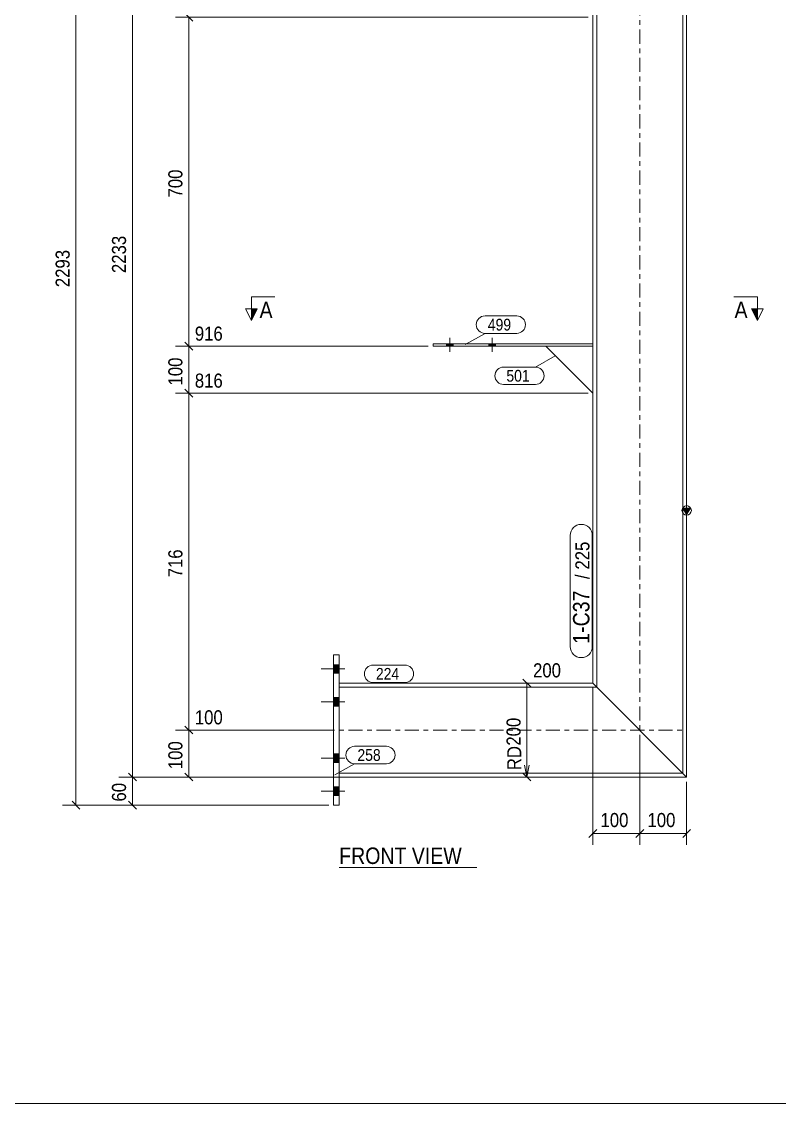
# Model space of a CAD drawing. Header units: millimetres. Extents: x 2 to 579, y 1 to 405.
# Drawn here: x 168.5 to 329.8, y 5 to 235.1 of the extents above; entities that cross this region are included whole.
import ezdxf

# ---------------------------------------------------------------- set-up
doc = ezdxf.new("R2010")
doc.units = ezdxf.units.MM
for name, pattern in [('XKITLINE00', [0]), ('XKITLINE01', [4, 1, -1, 1, -1]), ('XKITLINE03', [6, 3, -1, 1, -1])]:
    doc.linetypes.add(name, pattern=pattern)
for name, color, linetype, lineweight in [('Bolt', 3, 'Continuous', 0), ('Dimensions', 7, 'Continuous', 0), ('DrawingSheet', 5, 'Continuous', 0), ('OtherObjectType', 7, 'Continuous', 0), ('Part', 2, 'Continuous', 0), ('PartMark', 7, 'Continuous', 0), ('Section', 6, 'Continuous', 0)]:
    doc.layers.add(name, color=color, linetype=linetype, lineweight=lineweight)
doc.styles.add('ARIAL', font='ARIAL.TTF')

# ---------------------------------------------------------------- blocks, each defined once
blk = doc.blocks.new('*A2')
at = {"layer": 'Bolt'}
for points in [[(236.06, 96.53), (234.86, 96.53), (234.86, 98.33), (236.06, 98.33)], [(236.06, 96.53), (234.86, 96.53), (234.86, 98.33), (236.06, 98.33)], [(236.06, 89.53), (234.86, 89.53), (234.86, 91.33), (236.06, 91.33)], [(236.06, 89.53), (234.86, 89.53), (234.86, 91.33), (236.06, 91.33)], [(236.06, 77.53), (234.86, 77.53), (234.86, 79.33), (236.06, 79.33)], [(236.06, 77.53), (234.86, 77.53), (234.86, 79.33), (236.06, 79.33)], [(236.06, 70.53), (234.86, 70.53), (234.86, 72.33), (236.06, 72.33)], [(236.06, 70.53), (234.86, 70.53), (234.86, 72.33), (236.06, 72.33)]]:
    blk.add_hatch(color=3, dxfattribs=at).paths.add_polyline_path(points, flags=17)
at = {"layer": 'Bolt', "color": 3, "linetype": 'XKITLINE00', "lineweight": 0}
for p, q in [((232.26, 97.43), (237.26, 97.43)), ((232.26, 97.43), (237.26, 97.43)), ((234.86, 98.33), (236.06, 98.33)), ((234.86, 98.33), (236.06, 98.33)), ((234.86, 96.53), (236.06, 96.53)), ((234.86, 96.53), (236.06, 96.53)), ((232.26, 90.43), (237.26, 90.43)), ((232.26, 90.43), (237.26, 90.43)), ((234.86, 91.33), (236.06, 91.33)), ((234.86, 91.33), (236.06, 91.33)), ((234.86, 89.53), (236.06, 89.53)), ((234.86, 89.53), (236.06, 89.53)), ((232.26, 78.43), (237.26, 78.43)), ((232.26, 78.43), (237.26, 78.43)), ((234.86, 79.33), (236.06, 79.33)), ((234.86, 79.33), (236.06, 79.33)), ((234.86, 77.53), (236.06, 77.53)), ((234.86, 77.53), (236.06, 77.53)), ((232.26, 71.43), (237.26, 71.43)), ((232.26, 71.43), (237.26, 71.43)), ((234.86, 72.33), (236.06, 72.33)), ((234.86, 72.33), (236.06, 72.33)), ((234.86, 70.53), (236.06, 70.53)), ((234.86, 70.53), (236.06, 70.53))]:
    blk.add_line(p, q, dxfattribs=at)
blk = doc.blocks.new('*A3')
at = {"layer": 'Bolt'}
for points in [[(258.94, 166.06), (258.94, 166.56), (260.34, 166.56), (260.34, 166.06)], [(258.94, 166.06), (258.94, 166.56), (260.34, 166.56), (260.34, 166.06)], [(267.94, 166.06), (267.94, 166.56), (269.34, 166.56), (269.34, 166.06)], [(267.94, 166.06), (267.94, 166.56), (269.34, 166.56), (269.34, 166.06)]]:
    blk.add_hatch(color=3, dxfattribs=at).paths.add_polyline_path(points, flags=17)
at = {"layer": 'Bolt', "color": 3, "linetype": 'XKITLINE00', "lineweight": 0}
for p, q in [((258.94, 166.06), (258.94, 166.56)), ((258.94, 166.06), (258.94, 166.56)), ((259.64, 164.9), (259.64, 167.9)), ((259.64, 164.9), (259.64, 167.9)), ((260.34, 166.06), (260.34, 166.56)), ((260.34, 166.06), (260.34, 166.56)), ((267.94, 166.06), (267.94, 166.56)), ((267.94, 166.06), (267.94, 166.56)), ((268.64, 164.9), (268.64, 167.9)), ((268.64, 164.9), (268.64, 167.9)), ((269.34, 166.06), (269.34, 166.56)), ((269.34, 166.06), (269.34, 166.56))]:
    blk.add_line(p, q, dxfattribs=at)
blk = doc.blocks.new('*A6')
at = {"layer": 'Part'}
blk.add_hatch(color=2, dxfattribs=at).paths.add_polyline_path([(309.26, 131.66), (310.86, 131.66), (310.06, 130.26)], flags=17)
at = {"layer": 'Part', "color": 7, "linetype": 'XKITLINE03', "lineweight": 0}
blk.add_line((300.06, 74.43), (300.06, 307.74), dxfattribs=at)
at = {"layer": 'Part', "color": 2, "linetype": 'XKITLINE00', "lineweight": 0}
for p, q in [((290.06, 297.74), (290.06, 296.56)), ((290.06, 297.74), (310.06, 297.74)), ((290.91, 297.74), (290.91, 93.58)), ((309.21, 297.74), (309.21, 75.28)), ((310.06, 297.74), (310.06, 74.43)), ((290.06, 296.06), (290.06, 246.56)), ((290.06, 246.06), (290.06, 166.56)), ((290.06, 166.06), (290.06, 94.43)), ((310.06, 130.26), (309.26, 131.66)), ((309.26, 131.66), (310.86, 131.66)), ((310.86, 131.66), (310.06, 130.26)), ((290.06, 94.43), (310.06, 74.43))]:
    blk.add_line(p, q, dxfattribs=at)
at = {"layer": 'Part', "color": 7, "linetype": 'XKITLINE01', "lineweight": 0}
for p, q in [((290.06, 296.56), (290.06, 296.06)), ((290.06, 246.56), (290.06, 246.06)), ((290.06, 166.56), (290.06, 166.06))]:
    blk.add_line(p, q, dxfattribs=at)
at = {"layer": 'Part', "color": 2, "linetype": 'XKITLINE00', "lineweight": 0}
blk.add_circle((310.06, 131.16), 1, dxfattribs=at)
blk = doc.blocks.new('*A7')
at = {"layer": 'Part', "color": 2, "linetype": 'XKITLINE00', "lineweight": 0}
for p, q in [((236.06, 94.43), (290.06, 94.43)), ((290.06, 94.43), (310.06, 74.43)), ((236.06, 93.58), (290.91, 93.58)), ((309.21, 75.28), (236.06, 75.28)), ((236.06, 74.43), (310.06, 74.43))]:
    blk.add_line(p, q, dxfattribs=at)
at = {"layer": 'Part', "color": 7, "linetype": 'XKITLINE01', "lineweight": 0}
blk.add_line((236.06, 94.43), (236.06, 74.43), dxfattribs=at)
at = {"layer": 'Part', "color": 7, "linetype": 'XKITLINE03', "lineweight": 0}
blk.add_line((226.06, 84.43), (310.06, 84.43), dxfattribs=at)
blk = doc.blocks.new('*A8')
at = {"layer": 'Part', "color": 2, "linetype": 'XKITLINE00', "lineweight": 0}
for p, q in [((236.06, 100.43), (234.86, 100.43)), ((234.86, 100.43), (234.86, 68.43)), ((236.06, 68.43), (236.06, 100.43)), ((234.86, 68.43), (236.06, 68.43))]:
    blk.add_line(p, q, dxfattribs=at)
blk = doc.blocks.new('*A9')
at = {"layer": 'Part', "color": 2, "linetype": 'XKITLINE00', "lineweight": 0}
for p, q in [((256.06, 166.06), (256.06, 166.56)), ((256.06, 166.56), (290.06, 166.56)), ((256.06, 166.06), (290.06, 166.06)), ((290.06, 166.56), (290.06, 166.06))]:
    blk.add_line(p, q, dxfattribs=at)
blk = doc.blocks.new('*A10')
at = {"layer": 'Part', "color": 2, "linetype": 'XKITLINE00', "lineweight": 0}
blk.add_line((280.06, 166.06), (290.06, 156.06), dxfattribs=at)
at = {"layer": 'Part', "color": 7, "linetype": 'XKITLINE01', "lineweight": 0}
for p, q in [((290.06, 166.06), (280.06, 166.06)), ((290.06, 156.06), (290.06, 166.06))]:
    blk.add_line(p, q, dxfattribs=at)
blk = doc.blocks.new('*A32')
at = {"layer": 'DrawingSheet', "color": 5, "linetype": 'XKITLINE00', "lineweight": 0}
blk.add_line((5, 5), (579, 5), dxfattribs=at)
blk = doc.blocks.new('*A40')
at = {"layer": 'Dimensions', "color": 7, "linetype": 'XKITLINE00', "lineweight": 0}
for p, q in [((289.06, 297.74), (177.21, 297.74)), ((179.21, 298.59), (180.91, 296.89)), ((180.06, 68.43), (180.06, 297.74)), ((179.21, 69.28), (180.91, 67.59)), ((233.86, 68.43), (177.21, 68.43))]:
    blk.add_line(p, q, dxfattribs=at)
at = {"layer": 'Dimensions', "color": 3}
for p in [(180.06, 297.74), (180.06, 68.43)]:
    blk.add_point(p, dxfattribs=at)
at = {"layer": 'Dimensions', "color": 3, "style": 'ARIAL', "width": 0.85}
blk.add_text('2293', height=3, rotation=90.0002, dxfattribs=at).set_placement((178.71, 178.64))
blk = doc.blocks.new('*A41')
at = {"layer": 'Dimensions', "color": 7, "linetype": 'XKITLINE00', "lineweight": 0}
for p, q in [((309.06, 74.43), (189.21, 74.43)), ((191.21, 75.28), (192.91, 73.59)), ((192.06, 68.43), (192.06, 74.43)), ((191.21, 69.28), (192.91, 67.59)), ((233.86, 68.43), (189.21, 68.43))]:
    blk.add_line(p, q, dxfattribs=at)
at = {"layer": 'Dimensions', "color": 3}
for p in [(192.06, 74.43), (192.06, 68.43)]:
    blk.add_point(p, dxfattribs=at)
at = {"layer": 'Dimensions', "color": 3, "style": 'ARIAL', "width": 0.85}
blk.add_text('60', height=3, rotation=90.0002, dxfattribs=at).set_placement((190.71, 69.21))
blk = doc.blocks.new('*A42')
at = {"layer": 'Dimensions', "color": 7, "linetype": 'XKITLINE00', "lineweight": 0}
for p, q in [((289.06, 297.74), (189.21, 297.74)), ((191.21, 298.59), (192.91, 296.89)), ((192.06, 74.43), (192.06, 297.74)), ((309.06, 74.43), (189.21, 74.43)), ((191.21, 75.28), (192.91, 73.59))]:
    blk.add_line(p, q, dxfattribs=at)
at = {"layer": 'Dimensions', "color": 3}
for p in [(192.06, 297.74), (192.06, 74.43)]:
    blk.add_point(p, dxfattribs=at)
at = {"layer": 'Dimensions', "color": 3, "style": 'ARIAL', "width": 0.85}
blk.add_text('2233', height=3, rotation=90.0002, dxfattribs=at).set_placement((190.71, 181.64))
blk = doc.blocks.new('*A43')
at = {"layer": 'Dimensions', "color": 7, "linetype": 'XKITLINE00', "lineweight": 0}
for p, q in [((203.21, 85.28), (204.91, 83.59)), ((235.06, 84.43), (201.21, 84.43)), ((204.06, 74.43), (204.06, 84.43)), ((309.06, 74.43), (201.21, 74.43)), ((203.21, 75.28), (204.91, 73.59))]:
    blk.add_line(p, q, dxfattribs=at)
at = {"layer": 'Dimensions', "color": 3}
for p in [(204.06, 84.43), (204.06, 74.43)]:
    blk.add_point(p, dxfattribs=at)
at = {"layer": 'Dimensions', "color": 3, "style": 'ARIAL', "width": 0.85}
blk.add_text('100', height=3, dxfattribs=at).set_placement((205.36, 85.63))
blk.add_text('100', height=3, rotation=90.0002, dxfattribs=at).set_placement((202.71, 76.1))
blk = doc.blocks.new('*A44')
at = {"layer": 'Dimensions', "color": 7, "linetype": 'XKITLINE00', "lineweight": 0}
for p, q in [((203.21, 156.91), (204.91, 155.21)), ((289.06, 156.06), (201.21, 156.06)), ((204.06, 84.43), (204.06, 156.06)), ((203.21, 85.28), (204.91, 83.59)), ((235.06, 84.43), (201.21, 84.43))]:
    blk.add_line(p, q, dxfattribs=at)
at = {"layer": 'Dimensions', "color": 3}
for p in [(204.06, 156.06), (204.06, 84.43)]:
    blk.add_point(p, dxfattribs=at)
at = {"layer": 'Dimensions', "color": 3, "style": 'ARIAL', "width": 0.85}
blk.add_text('816', height=3, dxfattribs=at).set_placement((205.36, 157.26))
blk.add_text('716', height=3, rotation=90.0002, dxfattribs=at).set_placement((202.71, 116.91))
blk = doc.blocks.new('*A45')
at = {"layer": 'Dimensions', "color": 7, "linetype": 'XKITLINE00', "lineweight": 0}
for p, q in [((255.06, 166.06), (201.21, 166.06)), ((203.21, 166.91), (204.91, 165.21)), ((204.06, 156.06), (204.06, 166.06)), ((203.21, 156.91), (204.91, 155.21)), ((289.06, 156.06), (201.21, 156.06))]:
    blk.add_line(p, q, dxfattribs=at)
at = {"layer": 'Dimensions', "color": 3}
for p in [(204.06, 166.06), (204.06, 156.06)]:
    blk.add_point(p, dxfattribs=at)
at = {"layer": 'Dimensions', "color": 3, "style": 'ARIAL', "width": 0.85}
blk.add_text('916', height=3, dxfattribs=at).set_placement((205.36, 167.26))
blk.add_text('100', height=3, rotation=90.0002, dxfattribs=at).set_placement((202.71, 157.72))
blk = doc.blocks.new('*A46')
at = {"layer": 'Dimensions', "color": 7, "linetype": 'XKITLINE00', "lineweight": 0}
for p, q in [((289.06, 236.06), (201.21, 236.06)), ((203.21, 236.91), (204.91, 235.21)), ((204.06, 166.06), (204.06, 236.06)), ((255.06, 166.06), (201.21, 166.06)), ((203.21, 166.91), (204.91, 165.21))]:
    blk.add_line(p, q, dxfattribs=at)
at = {"layer": 'Dimensions', "color": 3}
for p in [(204.06, 236.06), (204.06, 166.06)]:
    blk.add_point(p, dxfattribs=at)
at = {"layer": 'Dimensions', "color": 3, "style": 'ARIAL', "width": 0.85}
blk.add_text('1616', height=3, dxfattribs=at).set_placement((205.36, 237.26))
blk.add_text('700', height=3, rotation=90.0002, dxfattribs=at).set_placement((202.71, 197.72))
blk = doc.blocks.new('*A53')
at = {"layer": 'Dimensions', "color": 7, "linetype": 'XKITLINE00', "lineweight": 0}
for p, q in [((289.06, 94.43), (273.21, 94.43)), ((275.21, 95.28), (276.91, 93.59)), ((276.06, 74.43), (276.06, 94.43)), ((276.06, 81.66), (276.06, 74.43)), ((275.56, 76.93), (276.06, 74.43)), ((276.56, 76.93), (276.06, 74.43)), ((309.06, 74.43), (271.56, 74.43)), ((309.06, 74.43), (273.21, 74.43)), ((275.21, 75.28), (276.91, 73.59))]:
    blk.add_line(p, q, dxfattribs=at)
at = {"layer": 'Dimensions', "color": 3}
for p in [(276.06, 94.43), (276.06, 74.43)]:
    blk.add_point(p, dxfattribs=at)
at = {"layer": 'Dimensions', "color": 7}
blk.add_point((276.06, 74.43), dxfattribs=at)
at = {"layer": 'Dimensions', "color": 3, "style": 'ARIAL', "width": 0.85}
blk.add_text('200', height=3, dxfattribs=at).set_placement((277.36, 95.63))
for s, p in [('200', (274.71, 81.1)), ('RD', (274.86, 75.88))]:
    blk.add_text(s, height=3, rotation=90.0002, dxfattribs=at).set_placement(p)
blk = doc.blocks.new('*A54')
at = {"layer": 'Dimensions', "color": 7, "linetype": 'XKITLINE00', "lineweight": 0}
for p, q in [((290.06, 93.43), (290.06, 60.03)), ((300.06, 83.43), (300.06, 60.03)), ((290.91, 63.28), (289.21, 61.59)), ((290.06, 62.43), (300.06, 62.43)), ((300.91, 63.28), (299.21, 61.59))]:
    blk.add_line(p, q, dxfattribs=at)
at = {"layer": 'Dimensions', "color": 3}
for p in [(290.06, 62.43), (300.06, 62.43)]:
    blk.add_point(p, dxfattribs=at)
at = {"layer": 'Dimensions', "color": 3, "style": 'ARIAL', "width": 0.85}
blk.add_text('100', height=3, dxfattribs=at).set_placement((291.72, 63.78))
blk = doc.blocks.new('*A55')
at = {"layer": 'Dimensions', "color": 7, "linetype": 'XKITLINE00', "lineweight": 0}
for p, q in [((300.06, 83.43), (300.06, 60.03)), ((310.06, 73.43), (310.06, 60.03)), ((300.91, 63.28), (299.21, 61.59)), ((300.06, 62.43), (310.06, 62.43)), ((310.91, 63.28), (309.21, 61.59))]:
    blk.add_line(p, q, dxfattribs=at)
at = {"layer": 'Dimensions', "color": 3}
for p in [(300.06, 62.43), (310.06, 62.43)]:
    blk.add_point(p, dxfattribs=at)
at = {"layer": 'Dimensions', "color": 3, "style": 'ARIAL', "width": 0.85}
blk.add_text('100', height=3, dxfattribs=at).set_placement((301.72, 63.78))
blk = doc.blocks.new('*A60')
at = {"layer": 'PartMark', "color": 7, "linetype": 'XKITLINE00', "lineweight": 0}
for p, q in [((282.09, 164.03), (277.85, 161.64)), ((271.08, 161.64), (277.85, 161.64)), ((271.08, 157.94), (277.85, 157.94))]:
    blk.add_line(p, q, dxfattribs=at)
for centre, start, end in [((271.08, 159.79), 90, 270), ((277.85, 159.79), 270, 90)]:
    blk.add_arc(centre, 1.85, start, end, dxfattribs=at)
at = {"layer": 'PartMark', "color": 3, "style": 'ARIAL', "width": 0.85}
blk.add_text('501', height=2.5, dxfattribs=at).set_placement((271.68, 158.54))
blk = doc.blocks.new('*A61')
at = {"layer": 'PartMark', "color": 7, "linetype": 'XKITLINE00', "lineweight": 0}
for p, q in [((267.13, 172.52), (273.9, 172.52)), ((262.89, 166.43), (267.13, 168.82)), ((267.13, 168.82), (273.9, 168.82))]:
    blk.add_line(p, q, dxfattribs=at)
for centre, start, end in [((267.13, 170.67), 90, 270), ((273.9, 170.67), 270, 90)]:
    blk.add_arc(centre, 1.85, start, end, dxfattribs=at)
at = {"layer": 'PartMark', "color": 3, "style": 'ARIAL', "width": 0.85}
blk.add_text('499', height=2.5, dxfattribs=at).set_placement((267.73, 169.42))
blk = doc.blocks.new('*A62')
at = {"layer": 'PartMark', "color": 7, "linetype": 'XKITLINE00', "lineweight": 0}
for p, q in [((239.37, 80.96), (246.14, 80.96)), ((235.13, 74.86), (239.37, 77.26)), ((239.37, 77.26), (246.14, 77.26))]:
    blk.add_line(p, q, dxfattribs=at)
for centre, start, end in [((239.37, 79.11), 90, 270), ((246.14, 79.11), 270, 90)]:
    blk.add_arc(centre, 1.85, start, end, dxfattribs=at)
at = {"layer": 'PartMark', "color": 3, "style": 'ARIAL', "width": 0.85}
blk.add_text('258', height=2.5, dxfattribs=at).set_placement((239.97, 77.86))
blk = doc.blocks.new('*A63')
at = {"layer": 'PartMark', "color": 7, "linetype": 'XKITLINE00', "lineweight": 0}
for p, q in [((243.31, 98.23), (250.07, 98.23)), ((243.31, 94.53), (250.07, 94.53))]:
    blk.add_line(p, q, dxfattribs=at)
for centre, start, end in [((243.31, 96.38), 90, 270), ((250.07, 96.38), 270, 90)]:
    blk.add_arc(centre, 1.85, start, end, dxfattribs=at)
at = {"layer": 'PartMark', "color": 3, "style": 'ARIAL', "width": 0.85}
blk.add_text('224', height=2.5, dxfattribs=at).set_placement((243.91, 95.13))
blk = doc.blocks.new('*A64')
at = {"layer": 'PartMark', "color": 7, "linetype": 'XKITLINE00', "lineweight": 0}
for p, q in [((285.26, 102.18), (285.26, 125.83)), ((289.96, 102.18), (289.96, 125.83))]:
    blk.add_line(p, q, dxfattribs=at)
for centre, start, end in [((287.61, 125.83), 360, 180), ((287.61, 102.18), 180, 360)]:
    blk.add_arc(centre, 2.35, start, end, dxfattribs=at)
at = {"layer": 'PartMark', "color": 3, "style": 'ARIAL', "width": 0.85}
for s, p in [('225', (289.36, 118.56)), ('/', (289.36, 116.54))]:
    blk.add_text(s, height=3, rotation=90.0002, dxfattribs=at).set_placement(p)
at = {"layer": 'PartMark', "color": 1, "style": 'ARIAL', "width": 0.85}
blk.add_text('1-C37', height=3.5, rotation=90.0002, dxfattribs=at).set_placement((289.36, 102.78))
blk = doc.blocks.new('*A65')
at = {"layer": 'Section'}
for points in [[(218.64, 174.06), (217.39, 171.56), (217.39, 174.06)], [(325.13, 174.06), (325.13, 171.56), (323.88, 174.06)]]:
    blk.add_hatch(color=3, dxfattribs=at).paths.add_polyline_path(points, flags=17)
at = {"layer": 'Section', "color": 1, "linetype": 'XKITLINE00', "lineweight": 0}
for p, q in [((217.39, 176.56), (222.39, 176.56)), ((217.39, 176.56), (217.39, 171.56)), ((325.13, 176.56), (320.13, 176.56)), ((325.13, 176.56), (325.13, 171.56))]:
    blk.add_line(p, q, dxfattribs=at)
at = {"layer": 'Section', "color": 3, "linetype": 'XKITLINE00', "lineweight": 0}
for p, q in [((217.39, 171.56), (216.14, 174.06)), ((218.64, 174.06), (216.14, 174.06)), ((217.39, 171.56), (218.64, 174.06)), ((323.88, 174.06), (326.38, 174.06)), ((325.13, 171.56), (323.88, 174.06)), ((326.38, 174.06), (325.13, 171.56))]:
    blk.add_line(p, q, dxfattribs=at)
at = {"layer": 'Section', "color": 7, "style": 'ARIAL', "width": 0.85}
for p in [(219.14, 172.06), (320.26, 172.06)]:
    blk.add_text('A', height=3.5, dxfattribs=at).set_placement(p)
blk = doc.blocks.new('*A67')
at = {"layer": 'OtherObjectType', "color": 7, "linetype": 'XKITLINE00', "lineweight": 0}
blk.add_line((236.09, 55.18), (265.39, 55.18), dxfattribs=at)
at = {"layer": 'OtherObjectType', "color": 7, "style": 'ARIAL', "width": 0.85}
blk.add_text('FRONT VIEW', height=3.5, dxfattribs=at).set_placement((236.09, 55.93))

msp = doc.modelspace()

# ---------------------------------------------------------------- block references
at = {"lineweight": 0}
for name in ['*A32', '*A40', '*A42', '*A46', '*A65', '*A45', '*A61', '*A9', '*A3', '*A10', '*A60', '*A44', '*A64', '*A8', '*A2', '*A63', '*A53', '*A7', '*A54', '*A43', '*A55', '*A62', '*A41', '*A67']:
    msp.add_blockref(name, (0, 0), dxfattribs=at)
at = {"layer": 'Part', "lineweight": 0}
msp.add_blockref('*A6', (0, 0), dxfattribs=at)

doc.saveas('drawing.dxf')
